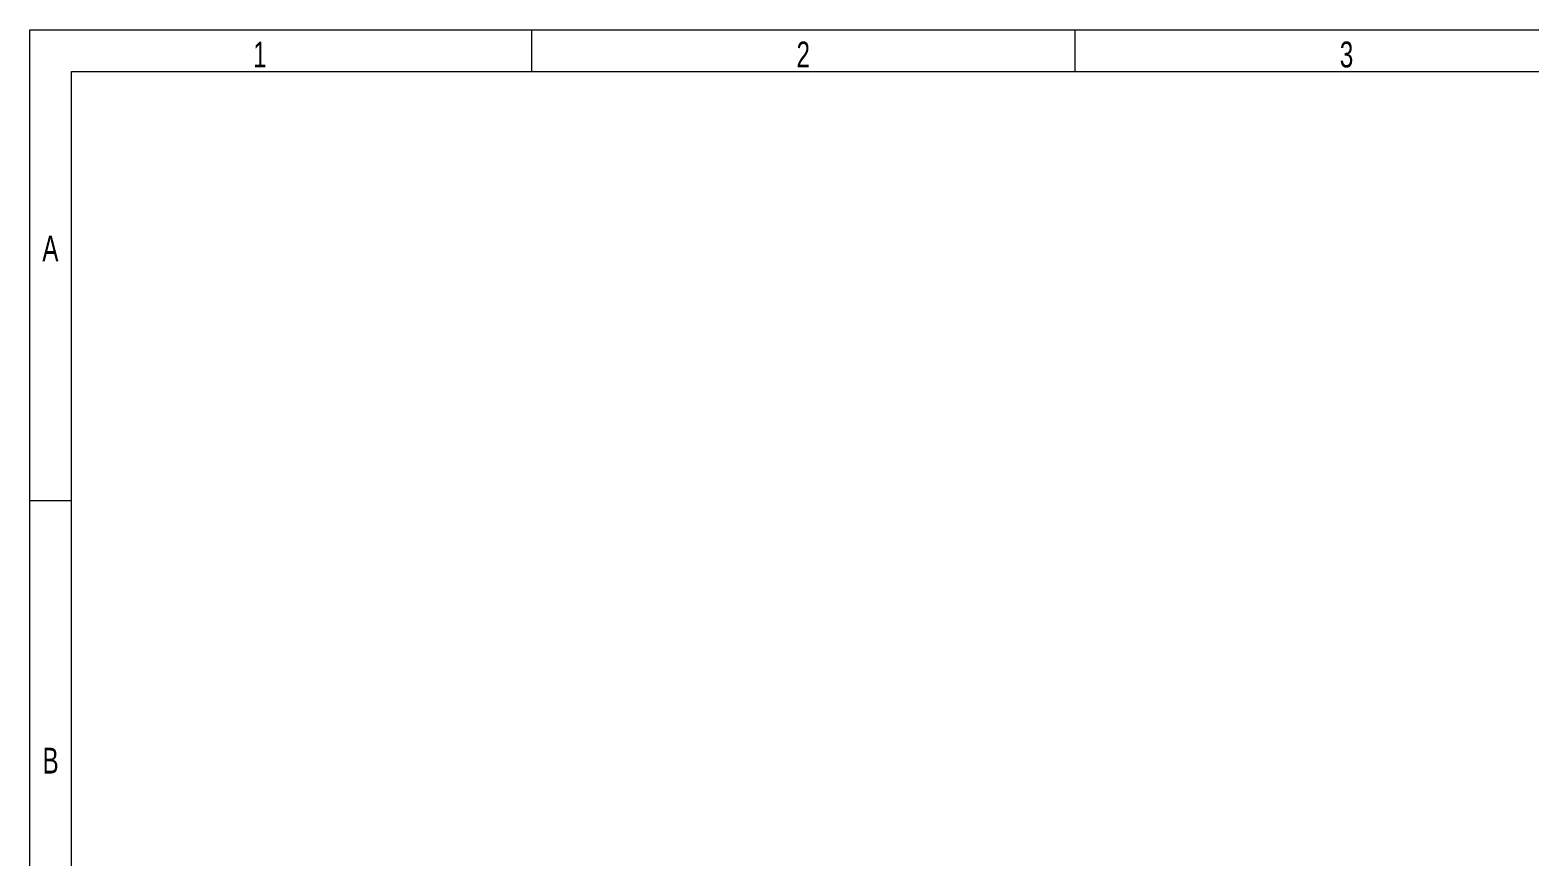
# Model space of a CAD drawing. Header units: millimetres. Extents: x -56 to 182, y 0 to 146.
# Drawn here: x 0.4 to 14.89, y 21.32 to 29.3 of the extents above; entities that cross this region are included whole.
import ezdxf

# ---------------------------------------------------------------- set-up
doc = ezdxf.new("R2010")
doc.units = ezdxf.units.MM
doc.layers.add('FORMAT', color=7, linetype='Continuous')
doc.styles.add('SLDTEXTSTYLE0', font='TXT', dxfattribs={"width": 0.7})

msp = doc.modelspace()

# ---------------------------------------------------------------- linework, layer by layer
at = {"layer": 'FORMAT', "linetype": 'Continuous', "lineweight": 18}
for p, q in [((0.4, 0.4), (0.4, 29.3)), ((0.4, 29.3), (41.6, 29.3)), ((5.25, 28.9), (5.25, 29.3)), ((10.5, 28.9), (10.5, 29.3)), ((0.8, 0.8), (0.8, 28.9)), ((0.8, 28.9), (41.2, 28.9)), ((0.8, 24.75), (0.4, 24.75))]:
    msp.add_line(p, q, dxfattribs=at)

# ---------------------------------------------------------------- texts
at = {"layer": 'FORMAT', "char_height": 0.25, "attachment_point": 2, "style": 'SLDTEXTSTYLE0'}
for s, insert in [('1', (2.622, 29.188)), ('2', (7.872, 29.188)), ('3', (13.122, 29.188)), ('A', (0.597, 27.313)), ('B', (0.599, 22.363))]:
    msp.add_mtext(s, dxfattribs=dict(at, insert=insert))

doc.saveas('drawing.dxf')
